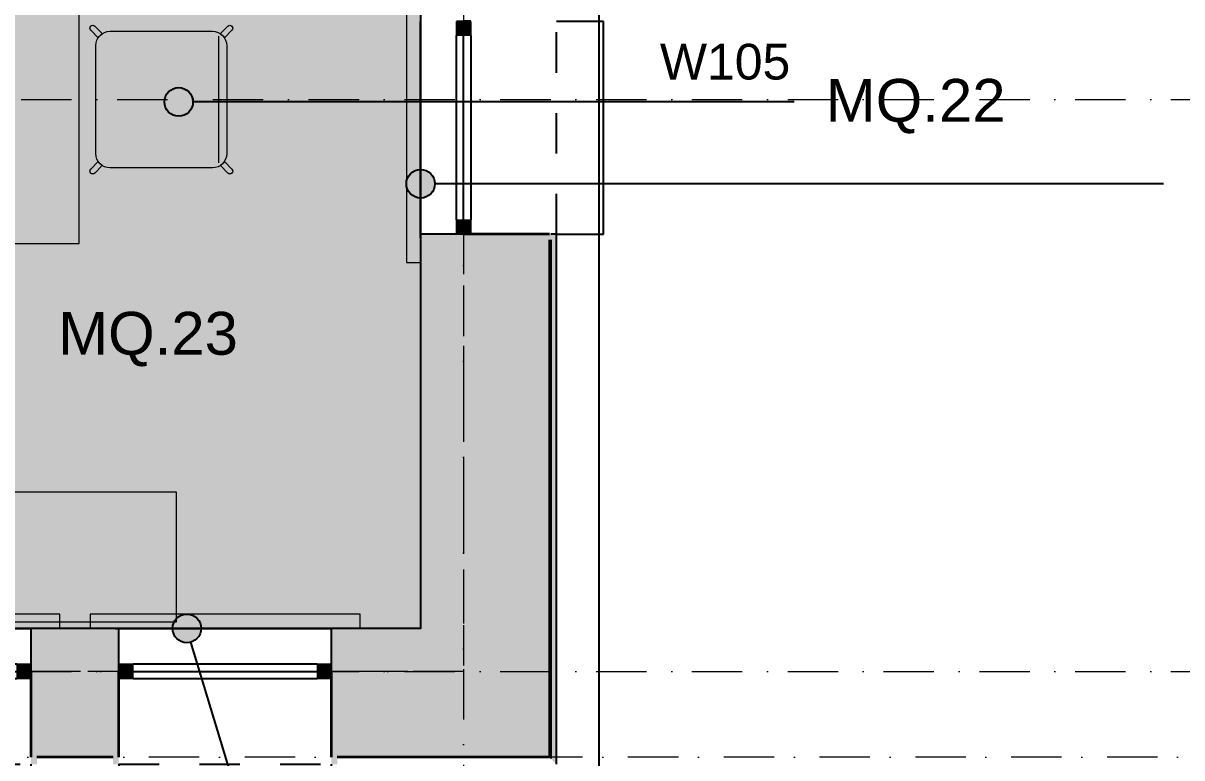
# Model space of a CAD drawing. Header units: millimetres. Extents: x -14278 to 97203, y -22378 to 34603.
# Drawn here: x 26509 to 30563, y -302 to 2267 of the extents above; entities that cross this region are included whole.
import ezdxf
from ezdxf.enums import TextEntityAlignment as Align

# ---------------------------------------------------------------- set-up
doc = ezdxf.new("R2010")
doc.units = ezdxf.units.MM
doc.header["$MEASUREMENT"] = 0
for name, pattern in [('Dashed', [282.222223, 141.111112, -141.111112]), ('Dot & Dashed', [335.138881, 176.388884, -88.194442, 0, -70.555556]), ('Hidden Line', [195.611112, 141.111112, -54.5]), ('Wipeout_Contour', [1000, 0, -1000])]:
    doc.linetypes.add(name, pattern=pattern)
for name, color, linetype in [('A-Zz_20_10_90-T_TextFFEInternal', 7, 'Continuous'), ('A-Zz_20_10_90-T_TextWindow', 7, 'Continuous'), ('NewA-Ee_25_10-M_WallsExternal', 7, 'Continuous'), ('NewA-Ee_30_40-M_Floors', 7, 'Continuous'), ('NewA-Ee_30_60-M_Pavements', 7, 'Continuous'), ('NewA-Ee_40_20-M_GeneralFFAndEInternalFixed', 7, 'Continuous'), ('NewA-Ee_40_20-M_GeneralFFAndEInternalMovable', 7, 'Continuous'), ('NewA-SL-M_SpacesExternal', 7, 'Continuous'), ('NewA-SL-M_SpacesInternal', 7, 'Continuous'), ('NewA-Ss_30_25-M_CeilingAndSoffitSystems', 7, 'Continuous'), ('NewA-Zz_20_10_90-T_TextFFEInternal', 7, 'Continuous'), ('NewA-Zz_35_40_80-M_GridStructural', 7, 'Continuous'), ('NewA-Zz_50_10_70-P_BoundarySiteRed', 7, 'Continuous'), ('NewA-Zz_50_90_00-M_GrossInternal', 7, 'Continuous')]:
    doc.layers.add(name, color=color, linetype=linetype)
doc.styles.add('GENERATED_STYLE_1', font='')
doc.styles.get('GENERATED_STYLE_1').set_extended_font_data('Arial')

# ---------------------------------------------------------------- blocks, each defined once
blk = doc.blocks.new('Beam_1_1', base_point=(28050, 0))
at = {"layer": 'NewA-Ee_25_10-M_WallsExternal', "color": 6, "linetype": 'Hidden Line', "lineweight": 13}
for p, q in [((28050, 6225.1), (28050, 0)), ((28050, 0), (8350, 0))]:
    blk.add_line(p, q, dxfattribs=at)
at = {"layer": 'NewA-Ee_25_10-M_WallsExternal', "color": 251, "linetype": 'Dot & Dashed', "lineweight": 13}
blk.add_line((28050, 0), (8350, 0), dxfattribs=at)
blk = doc.blocks.new('RECREATION_DINING ROOM_118_18_1', base_point=(18506.4, 5622.1))
at = {"layer": 'NewA-SL-M_SpacesInternal', "color": 253, "linetype": 'Continuous', "lineweight": 13}
for p, q in [((27899.7, 150.3), (27899.7, 6550.3)), ((16200, 150.3), (27899.7, 150.3))]:
    blk.add_line(p, q, dxfattribs=at)
at = {"layer": 'NewA-SL-M_SpacesInternal', "color": 5, "lineweight": 70, "style": 'GENERATED_STYLE_1'}
for tag, height, p in [('ROOM_NAME', 200, (18317.3, 5349.3)), ('ROOM_NUMBER', 150, (18317.3, 5046.4)), ('adj_text', 150, (18317.3, 4810.7))]:
    blk.add_attdef(tag, text='', height=height, dxfattribs=at).set_placement(p, align=Align.TOP_CENTER)
blk = doc.blocks.new('BUILDING SITE_Site_28_1', base_point=(-3334.4, -767))
at = {"layer": 'NewA-SL-M_SpacesExternal', "color": 253, "linetype": 'Continuous', "lineweight": 13}
blk.add_line((28524.7, 6075.3), (28524.7, -6942.3), dxfattribs=at)
at = {"layer": 'NewA-SL-M_SpacesExternal', "color": 5, "lineweight": 70, "style": 'GENERATED_STYLE_1'}
for tag, height, p in [('ROOM_NAME', 200, (-3334.4, -459.1)), ('ROOM_NUMBER', 150, (-3334.4, -762)), ('adj_text', 150, (-3334.4, -997.7))]:
    blk.add_attdef(tag, text='', height=height, dxfattribs=at).set_placement(p, align=Align.TOP_CENTER)
blk = doc.blocks.new('Mesh_1_1', base_point=(14339.9, 34603))
at = {"layer": 'NewA-Ee_30_60-M_Pavements', "color": 254, "linetype": 'Continuous', "lineweight": 13, "flags": 128}
blk.add_lwpolyline([(14339.9, 34603, -0.414214), (42830.6, 6112.3, -0.414214), (14339.9, -22378.4, -0.414214), (-14150.7, 6112.3, -0.414214)], format="xyb", close=True, dxfattribs=at)
blk.add_lwpolyline([(-474.7, 15724.7), (35324.7, 15724.7), (35324.7, 6075.3), (28524.7, 6075.3), (28524.7, -474.7), (7900.2, -474.7), (7900.2, 2666.8), (6124.7, 2666.8), (6124.7, 1525.3), (1425.3, 1525.3), (1425.3, 6075.3), (-474.7, 6075.3)], close=True, dxfattribs=at)
blk = doc.blocks.new('Slab_4_1', base_point=(11328, 15324.9))
at = {"layer": 'NewA-Ee_30_40-M_Floors', "linetype": 'Continuous', "lineweight": 13}
blk.add_hatch(color=254, dxfattribs=at).paths.add_polyline_path([(11328, 15324.9), (11328, 15099.7), (150.3, 15099.7), (150.3, 9350.5), (-124.9, 9350.5), (-124.9, 8300.5), (150.3, 8300.5), (150.3, 6700.3), (2050.3, 6700.3), (2050.3, 2150.3), (5499.7, 2150.3), (5499.7, 3091.8), (6214.3, 3091.8), (6214.3, 2766.8), (7714.3, 2766.8), (7714.3, 3091.8), (8455.6, 3091.8), (8500.3, 150.3), (16363.1, 150.3), (16363.1, -124.9), (17413.1, -124.9), (17413.1, 150.3), (27899.7, 150.3), (27899.7, 6700.3), (34699.7, 6700.3), (34699.7, 15099.7), (34639.4, 15099.7), (34639.4, 15324.9), (32809.4, 15324.9), (32809.4, 15099.7), (13158, 15099.7), (13158, 15324.9)])
at = {"layer": 'NewA-Ee_30_40-M_Floors', "color": 6, "linetype": 'Continuous', "lineweight": 13, "flags": 128}
blk.add_lwpolyline([(13158, 15099.7), (32809.4, 15099.7), (32809.4, 15324.9), (34639.4, 15324.9), (34639.4, 15099.7), (34699.7, 15099.7), (34699.7, 6700.3), (27899.7, 6700.3), (27899.7, 150.3), (17413.1, 150.3)], dxfattribs=at)
blk = doc.blocks.new('Slab_6_1', base_point=(17273.6, 6550.3))
at = {"layer": 'NewA-Ss_30_25-M_CeilingAndSoffitSystems', "linetype": 'Continuous', "lineweight": 0}
blk.add_hatch(color=255, dxfattribs=at).paths.add_polyline_path([(17273.6, 6550.3), (15249.9, 6550.3), (15249.9, 150.3), (27899.7, 150.3), (27899.7, 6550), (25956, 6550), (25956, 6144.1), (17273.6, 6144.1)])
at = {"layer": 'NewA-Ss_30_25-M_CeilingAndSoffitSystems', "color": 6, "linetype": 'Continuous', "lineweight": 13, "flags": 128}
blk.add_lwpolyline([(17273.6, 6550.3), (17273.6, 6144.1), (25956, 6144.1), (25956, 6550), (27899.7, 6550), (27899.7, 150.3), (15249.9, 150.3), (15249.9, 6550.3)], close=True, dxfattribs=at)
blk = doc.blocks.new('Window 19')
at = {"layer": 'NewA-Ee_25_10-M_WallsExternal', "linetype": 'Continuous', "lineweight": 13}
for points in [[(-372, 0), (-372, -50), (-322, -50), (-322, 0)], [(372, -50), (372, 0), (322, 0), (322, -50)]]:
    blk.add_hatch(color=104, dxfattribs=at).paths.add_polyline_path(points)
at = {"layer": 'NewA-Ee_25_10-M_WallsExternal', "linetype": 'Continuous'}
for p, q in [((-372, 125.2), (372, 125.2)), ((-372, -25.1), (-372, 0)), ((-322, 0), (322, 0)), ((372, -25.1), (372, 0)), ((-322, -25), (322, -25)), ((322, -50), (-322, -50)), ((-372, -350), (-372, -515)), ((372, -515), (372, -350)), ((-372, -515), (372, -515))]:
    blk.add_line(p, q, dxfattribs=at)
at = {"layer": 'NewA-Ee_25_10-M_WallsExternal', "color": 24, "linetype": 'Continuous', "lineweight": 13}
for p, q in [((-372, 0), (-322, 0)), ((-322, 0), (-322, -50)), ((322, -50), (322, 0)), ((322, 0), (372, 0)), ((-322, -50), (-372, -50)), ((372, -50), (322, -50))]:
    blk.add_line(p, q, dxfattribs=at)
at = {"layer": 'NewA-Ee_25_10-M_WallsExternal', "color": 92, "linetype": 'Continuous', "lineweight": 35}
for p, q in [((-372, -50), (-372, -25.1)), ((372, -50), (372, -25.1))]:
    blk.add_line(p, q, dxfattribs=at)
at = {"layer": 'NewA-Ee_25_10-M_WallsExternal', "linetype": 'Dashed'}
blk.add_line((-372, -350), (372, -350), dxfattribs=at)
blk = doc.blocks.new('Wall_6_1', base_point=(28050, 6550))
at = {"layer": 'NewA-Ee_25_10-M_WallsExternal', "linetype": 'Continuous', "lineweight": 13}
for points in [[(27899.7, 1516.8), (28024.9, 1516.8), (28024.9, 1529.8), (27899.7, 1529.8)], [(27899.7, 1516.8), (27899.7, 150.3), (27916.1, 133.9), (27916.1, 1516.8)], [(27916.1, 1516.8), (27916.1, 133.9), (27979.6, 70.4), (27979.6, 1516.8)], [(27979.6, 70.4), (28050, 0), (28050, 1529.8), (28024.9, 1529.8), (28024.9, 1516.8), (27979.6, 1516.8)], [(28050, 1529.8), (28050, 0), (28350, -300), (28350, 1509.7), (28074.9, 1509.7), (28074.9, 1529.8)]]:
    blk.add_hatch(color=6, dxfattribs=at).paths.add_polyline_path(points)
at = {"layer": 'NewA-Ee_25_10-M_WallsExternal', "linetype": 'Continuous'}
for p, q in [((27899.7, 1516.8), (27899.7, 1529.8)), ((27916.1, 1529.8), (27899.7, 1529.8)), ((27979.6, 1529.8), (27916.1, 1529.8)), ((28024.9, 1529.8), (27979.6, 1529.8)), ((28050, 1529.8), (28024.9, 1529.8))]:
    blk.add_line(p, q, dxfattribs=at)
at = {"layer": 'NewA-Ee_25_10-M_WallsExternal', "color": 92, "linetype": 'Continuous', "lineweight": 35}
for p, q in [((28074.9, 1529.8), (28050, 1529.8)), ((28350, 1529.8), (28074.9, 1529.8)), ((28350, 1509.7), (28350, -300))]:
    blk.add_line(p, q, dxfattribs=at)
at = {"layer": 'NewA-Ee_25_10-M_WallsExternal', "linetype": 'Continuous', "flags": 128}
blk.add_lwpolyline([(27899.7, 1516.8), (27899.7, 150.3)], dxfattribs=at)
at = {"color": 254, "linetype": 'Wipeout_Contour', "lineweight": 0, "ltscale": 115119.580203}
blk.add_wipeout([(28524.7, -474.7), (28524.7, 6075.3), (28374.9, 6225.1), (28374.9, -324.9)], dxfattribs=at).dxf.layer = 'NewA-Ee_25_10-M_WallsExternal'
at = {"layer": 'NewA-Ee_25_10-M_WallsExternal', "linetype": 'Continuous', "lineweight": 13}
for points in [[(28374.9, 1509.7), (28374.9, 1529.8), (28074.9, 1529.8), (28074.9, 1509.7)], [(28354.8, 1509.7), (28354.8, -304.8), (28374.9, -324.9), (28374.9, 1509.7)]]:
    blk.add_hatch(color=6, dxfattribs=at).paths.add_polyline_path(points)
at = {"layer": 'NewA-Ee_25_10-M_WallsExternal', "linetype": 'Continuous'}
for p, q in [((28374.9, 1529.8), (28354.8, 1529.8)), ((28354.8, 1509.7), (28354.8, -304.8)), ((28374.9, 1509.7), (28374.9, 1529.8)), ((28374.9, -324.9), (28374.9, 1509.7))]:
    blk.add_line(p, q, dxfattribs=at)
at = {"layer": 'NewA-Ee_25_10-M_WallsExternal', "linetype": 'Continuous', "flags": 128}
blk.add_lwpolyline([(28524.7, -474.7), (28524.7, 6075.3)], dxfattribs=at)
at = {"layer": 'NewA-Ee_25_10-M_WallsExternal', "linetype": 'Continuous', "zscale": 1000, "rotation": 90}
blk.add_blockref('Window 19', (28024.9, 1901.8), dxfattribs=at)
blk = doc.blocks.new('Window 19_2')
at = {"layer": 'NewA-Ee_25_10-M_WallsExternal', "linetype": 'Continuous', "lineweight": 13}
for points in [[(-372, 0), (-372, -50), (-322, -50), (-322, 0)], [(372, -50), (372, 0), (322, 0), (322, -50)]]:
    blk.add_hatch(color=104, dxfattribs=at).paths.add_polyline_path(points)
at = {"layer": 'NewA-Ee_25_10-M_WallsExternal', "linetype": 'Continuous'}
for p, q in [((-372, 300), (-372, 465)), ((-372, 465), (372, 465)), ((372, 465), (372, 300)), ((-322, 0), (322, 0)), ((-372, -24.9), (-372, -50)), ((-322, -25), (322, -25)), ((372, -24.9), (372, -50)), ((322, -50), (-322, -50)), ((-372, -175.2), (372, -175.2))]:
    blk.add_line(p, q, dxfattribs=at)
at = {"layer": 'NewA-Ee_25_10-M_WallsExternal', "linetype": 'Dashed'}
blk.add_line((-372, 300), (372, 300), dxfattribs=at)
at = {"layer": 'NewA-Ee_25_10-M_WallsExternal', "color": 24, "linetype": 'Continuous', "lineweight": 13}
for p, q in [((-372, 0), (-322, 0)), ((-322, 0), (-322, -50)), ((322, -50), (322, 0)), ((322, 0), (372, 0)), ((-322, -50), (-372, -50)), ((372, -50), (322, -50))]:
    blk.add_line(p, q, dxfattribs=at)
at = {"layer": 'NewA-Ee_25_10-M_WallsExternal', "color": 92, "linetype": 'Continuous', "lineweight": 35}
for p, q in [((-372, 0), (-372, -24.9)), ((372, 0), (372, -24.9))]:
    blk.add_line(p, q, dxfattribs=at)
blk = doc.blocks.new('Wall_9_1', base_point=(28050, 0))
at = {"layer": 'NewA-Ee_25_10-M_WallsExternal', "linetype": 'Continuous', "lineweight": 13}
for points in [[(26549.9, 150.3), (26536.9, 150.3), (26536.9, 25.1), (26549.9, 25.1)], [(26549.9, 133.9), (26830.5, 133.9), (26830.5, 150.3), (26549.9, 150.3)], [(26549.9, 70.4), (26830.5, 70.4), (26830.5, 133.9), (26549.9, 133.9)], [(26830.5, 150.3), (26830.5, 25.1), (26843.5, 25.1), (26843.5, 150.3)], [(27600.5, 150.3), (27587.5, 150.3), (27587.5, 25.1), (27600.5, 25.1)], [(27600.5, 133.9), (27916.1, 133.9), (27899.7, 150.3), (27600.5, 150.3)], [(27600.5, 70.4), (27979.6, 70.4), (27916.1, 133.9), (27600.5, 133.9)], [(26549.9, 25.1), (26536.9, 25.1), (26536.9, 0), (26843.5, 0), (26843.5, 25.1), (26830.5, 25.1), (26830.5, 70.4), (26549.9, 70.4)], [(27587.5, 25.1), (27587.5, 0), (28050, 0), (27979.6, 70.4), (27600.5, 70.4), (27600.5, 25.1)], [(26536.9, 0), (26536.9, -24.9), (26557, -24.9), (26557, -300), (26823.4, -300), (26823.4, -24.9), (26843.5, -24.9), (26843.5, 0)], [(26557, -324.9), (26557, -24.9), (26536.9, -24.9), (26536.9, -324.9)], [(26823.4, -324.9), (26843.5, -324.9), (26843.5, -24.9), (26823.4, -24.9)], [(27587.5, 0), (27587.5, -24.9), (27607.6, -24.9), (27607.6, -300), (28350, -300), (28050, 0)], [(27607.6, -324.9), (27607.6, -24.9), (27587.5, -24.9), (27587.5, -324.9)]]:
    blk.add_hatch(color=6, dxfattribs=at).paths.add_polyline_path(points)
at = {"layer": 'NewA-Ee_25_10-M_WallsExternal', "linetype": 'Continuous'}
for p, q in [((26549.9, 150.3), (26536.9, 150.3)), ((26536.9, 133.9), (26536.9, 150.3)), ((26536.9, 70.4), (26536.9, 133.9)), ((26830.5, 150.3), (26843.5, 150.3)), ((26843.5, 133.9), (26843.5, 150.3)), ((26843.5, 70.4), (26843.5, 133.9)), ((27600.5, 150.3), (27587.5, 150.3)), ((27587.5, 133.9), (27587.5, 150.3)), ((27587.5, 70.4), (27587.5, 133.9)), ((26536.9, 25.1), (26536.9, 70.4)), ((26843.5, 25.1), (26843.5, 70.4)), ((27587.5, 25.1), (27587.5, 70.4)), ((26536.9, 0), (26536.9, 25.1)), ((26843.5, 0), (26843.5, 25.1)), ((27587.5, 0), (27587.5, 25.1))]:
    blk.add_line(p, q, dxfattribs=at)
at = {"layer": 'NewA-Ee_25_10-M_WallsExternal', "color": 92, "linetype": 'Continuous', "lineweight": 35}
for p, q in [((26536.9, -24.9), (26536.9, 0)), ((26843.5, -24.9), (26843.5, 0)), ((27587.5, -24.9), (27587.5, 0)), ((26536.9, -300), (26536.9, -24.9)), ((26843.5, -300), (26843.5, -24.9)), ((27587.5, -300), (27587.5, -24.9)), ((26823.4, -300), (26557, -300)), ((28350, -300), (27607.6, -300))]:
    blk.add_line(p, q, dxfattribs=at)
at = {"layer": 'NewA-Ee_25_10-M_WallsExternal', "linetype": 'Continuous', "flags": 128}
for points in [[(26830.5, 150.3), (26549.9, 150.3)], [(27899.7, 150.3), (27600.5, 150.3)]]:
    blk.add_lwpolyline(points, dxfattribs=at)
at = {"layer": 'NewA-Ee_25_10-M_WallsExternal', "linetype": 'Continuous', "xscale": -1, "zscale": 1000, "rotation": 180}
for p in [(26164.9, -24.9), (27215.5, -24.9)]:
    blk.add_blockref('Window 19_2', p, dxfattribs=at)
blk = doc.blocks.new('Morph_5_1')
at = {"layer": 'NewA-Ee_40_20-M_GeneralFFAndEInternalMovable', "linetype": 'Continuous', "lineweight": 0}
blk.add_hatch(color=255, dxfattribs=at).paths.add_polyline_path([(25305.1, 626.9), (25305.1, 172.8), (27045, 172.8), (27045, 626.9)])
at = {"layer": 'NewA-Ee_40_20-M_GeneralFFAndEInternalMovable', "color": 1, "linetype": 'Continuous', "lineweight": 18, "flags": 128}
for points in [[(25305.1, 626.9), (25305.1, 172.8)], [(27045, 626.9), (25305.1, 626.9)], [(27045, 172.8), (27045, 626.9)], [(25305.1, 172.8), (27045, 172.8)]]:
    blk.add_lwpolyline(points, dxfattribs=at)
blk = doc.blocks.new('Standard grid marker')
at = {"layer": 'NewA-Zz_35_40_80-M_GridStructural', "color": 6, "linetype": 'Dot & Dashed', "lineweight": 13}
blk.add_line((1000, 0), (18130.8, 0), dxfattribs=at)
at = {"layer": 'NewA-Zz_35_40_80-M_GridStructural', "style": 'GENERATED_STYLE_1'}
blk.add_attdef('AC_MarkerText_1', text='', height=250, rotation=90, dxfattribs=at).set_placement((-250, 14.3), align=Align.MIDDLE_CENTER)
blk = doc.blocks.new('Standard grid marker_2')
at = {"layer": 'NewA-Zz_35_40_80-M_GridStructural', "color": 6, "linetype": 'Dot & Dashed', "lineweight": 13}
blk.add_line((1000, 0), (40175.6, 0), dxfattribs=at)
at = {"layer": 'NewA-Zz_35_40_80-M_GridStructural', "style": 'GENERATED_STYLE_1'}
blk.add_attdef('AC_MarkerText_1', text='', height=250, dxfattribs=at).set_placement((41425.6, 14.3), align=Align.MIDDLE_CENTER)
blk = doc.blocks.new('Standard grid marker_4')
at = {"layer": 'NewA-Zz_35_40_80-M_GridStructural', "color": 6, "linetype": 'Dot & Dashed', "lineweight": 13}
blk.add_line((1000, 0), (40175.6, 0), dxfattribs=at)
blk = doc.blocks.new('Dining Table 04 19')
at = {"layer": 'NewA-Ee_40_20-M_GeneralFFAndEInternalMovable', "color": 255, "linetype": 'Continuous', "lineweight": 13}
for p, q in [((2622, 1058.8625), (-680, 1058.8625)), ((-680, 1058.8625), (-680, 0)), ((2622, 0), (2622, 1058.8625)), ((-680, 0), (2622, 0))]:
    blk.add_line(p, q, dxfattribs=at)
at = {"layer": 'NewA-Ee_40_20-M_GeneralFFAndEInternalMovable', "color": 1, "linetype": 'Continuous', "lineweight": 18}
for p, q in [((2622, 1058.8625), (-680, 1058.8625)), ((-680, 1058.8625), (-680, 0)), ((2622, 0), (2622, 1058.8625)), ((-680, 0), (2622, 0))]:
    blk.add_line(p, q, dxfattribs=at)
blk = doc.blocks.new('Chair 05 19')
at = {"layer": 'NewA-Ee_40_20-M_GeneralFFAndEInternalMovable', "color": 1, "linetype": 'Continuous', "lineweight": 18}
for p, q in [((17.1, 497.1), (43.4, 470.7)), ((476.6, 470.7), (502.9, 497.1)), ((29.3, 456.6), (2.9, 482.9)), ((38.5, 451.5), (481.5, 451.5)), ((449, 479), (71, 479)), ((517.1, 482.9), (490.7, 456.6)), ((21, 429), (21, 71)), ((499, 71), (499, 429)), ((29.3, 43.4), (2.9, 17.1)), ((517.1, 17.1), (490.7, 43.4)), ((17.1, 2.9), (43.4, 29.3)), ((71, 21), (449, 21)), ((476.6, 29.3), (502.9, 2.9))]:
    blk.add_line(p, q, dxfattribs=at)
for centre, radius, start, end in [((10, 490), 10, 45, 225), ((510, 490), 10, 315, 135), ((71, 429), 50, 90, 180), ((71, 429), 50, 123.463, 146.537), ((449, 429), 50, 0, 90), ((449, 429), 50, 33.463, 56.537), ((71, 71), 50, 180, 270), ((71, 71), 50, 213.463, 236.537), ((449, 71), 50, 270, 0), ((449, 71), 50, 303.463, 326.537), ((10, 10), 10, 135, 315), ((510, 10), 10, 225, 45)]:
    blk.add_arc(centre, radius, start, end, dxfattribs=at)
blk = doc.blocks.new('Venetian Blind 19_2')
at = {"layer": 'NewA-Ee_40_20-M_GeneralFFAndEInternalFixed', "color": 1, "linetype": 'Continuous', "lineweight": 18}
for p, q in [((944, 50), (0, 50)), ((0, 50), (0, 0)), ((944, 0), (944, 50)), ((0, 0), (944, 0))]:
    blk.add_line(p, q, dxfattribs=at)
blk = doc.blocks.new('Line_47_1', base_point=(29206.8, 1992))
at = {"layer": 'NewA-Zz_20_10_90-T_TextFFEInternal', "linetype": 'Continuous'}
blk.add_hatch(color=256, dxfattribs=at).paths.add_polyline_path([(27103.1, 1992), (27099.3, 2011.1), (27088.4, 2027.3), (27072.2, 2038.2), (27053.1, 2042), (27033.9, 2038.2), (27017.7, 2027.3), (27006.9, 2011.1), (27003.1, 1992), (27006.9, 1972.8), (27017.7, 1956.6), (27033.9, 1945.8), (27053.1, 1942), (27072.2, 1945.8), (27088.4, 1956.6), (27099.3, 1972.8)])
blk.add_line((29206.8, 1992), (27103.1, 1992), dxfattribs=at)
blk.add_circle((27053.1, 1992), 50, dxfattribs=at)
blk = doc.blocks.new('Line_59_1', base_point=(27311.9, -613.6))
at = {"layer": 'NewA-Zz_20_10_90-T_TextFFEInternal', "linetype": 'Continuous'}
blk.add_hatch(color=256, dxfattribs=at).paths.add_polyline_path([(27131.6, 150.3), (27127.8, 169.4), (27117, 185.6), (27100.8, 196.5), (27081.6, 200.3), (27062.5, 196.5), (27046.3, 185.6), (27035.4, 169.4), (27031.6, 150.3), (27035.4, 131.2), (27046.3, 114.9), (27062.5, 104.1), (27081.6, 100.3), (27100.8, 104.1), (27117, 114.9), (27127.8, 131.2)])
blk.add_line((27311.9, -613.6), (27096.1, 102.4), dxfattribs=at)
blk.add_circle((27081.6, 150.3), 50, dxfattribs=at)
blk = doc.blocks.new('Line_60_1', base_point=(30499, 1705.6))
at = {"layer": 'NewA-Zz_20_10_90-T_TextFFEInternal', "linetype": 'Continuous'}
blk.add_hatch(color=256, dxfattribs=at).paths.add_polyline_path([(27949.7, 1705.6), (27945.9, 1724.7), (27935.1, 1740.9), (27918.8, 1751.8), (27899.7, 1755.6), (27880.6, 1751.8), (27864.4, 1740.9), (27853.5, 1724.7), (27849.7, 1705.6), (27853.5, 1686.4), (27864.4, 1670.2), (27880.6, 1659.4), (27899.7, 1655.6), (27918.8, 1659.4), (27935.1, 1670.2), (27945.9, 1686.4)])
blk.add_line((30499, 1705.6), (27949.7, 1705.6), dxfattribs=at)
blk.add_circle((27899.7, 1705.6), 50, dxfattribs=at)
blk = doc.blocks.new('Label_5_1', base_point=(28539.9, 2273.8))
at = {"layer": 'A-Zz_20_10_90-T_TextWindow', "insert": (28964.9, 2195.2), "char_height": 125, "attachment_point": 2, "style": 'GENERATED_STYLE_1'}
blk.add_mtext('\\fArial|b0|i0|c0|p34;W105\\fArial|b0|i0|c0|p34;\\fArial|b0|i0|c0|p34;\\fArial|b0|i0|c0|p34;\\fArial|b0|i0|c0|p34;\\fArial|b0|i0|c0|p34;\\fArial|b0|i0|c0|p34;\\fArial|b0|i0|c0|p34;\\fArial|b0|i0|c0|p34;\\fArial|b0|i0|c0|p34;\\fArial|b0|i0|c0|p34;\\fArial|b0|i0|c0|p34;\\fArial|b0|i0|c0|p34;\\fArial|b0|i0|c0|p34;\\fArial|b0|i0|c0|p34;\\fArial|b0|i0|c0|p34;\\fArial|b0|i0|c0|p34;\\fArial|b0|i0|c0|p34;\\fArial|b0|i0|c0|p34;\\fArial|b0|i0|c0|p34;\\fArial|b0|i0|c0|p34;\\fArial|b0|i0|c0|p34;\\fArial|b0|i0|c0|p34;\\fArial|b0|i0|c0|p34;\\fArial|b0|i0|c0|p34;\\fArial|b0|i0|c0|p34;\\fArial|b0|i0|c0|p34;\\fArial|b0|i0|c0|p34;\\fArial|b0|i0|c0|p34;\\fArial|b0|i0|c0|p34;}', dxfattribs=at)
blk = doc.blocks.new('Label_65_1', base_point=(26520.9, 1341.8))
at = {"layer": 'A-Zz_20_10_90-T_TextFFEInternal', "insert": (26945.9, 1257.5), "char_height": 150, "attachment_point": 2, "style": 'GENERATED_STYLE_1'}
blk.add_mtext('\\fArial|b0|i0|c0|p34;MQ.23\\fArial|b0|i0|c0|p34;\\fArial|b0|i0|c0|p34;\\fArial|b0|i0|c0|p34;\\fArial|b0|i0|c0|p34;\\fArial|b0|i0|c0|p34;\\fArial|b0|i0|c0|p34;\\fArial|b0|i0|c0|p34;\\fArial|b0|i0|c0|p34;\\fArial|b0|i0|c0|p34;\\fArial|b0|i0|c0|p34;\\fArial|b0|i0|c0|p34;\\fArial|b0|i0|c0|p34;\\fArial|b0|i0|c0|p34;\\fArial|b0|i0|c0|p34;\\fArial|b0|i0|c0|p34;\\fArial|b0|i0|c0|p34;\\fArial|b0|i0|c0|p34;\\fArial|b0|i0|c0|p34;\\fArial|b0|i0|c0|p34;\\fArial|b0|i0|c0|p34;\\fArial|b0|i0|c0|p34;\\fArial|b0|i0|c0|p34;\\fArial|b0|i0|c0|p34;\\fArial|b0|i0|c0|p34;\\fArial|b0|i0|c0|p34;\\fArial|b0|i0|c0|p34;\\fArial|b0|i0|c0|p34;\\fArial|b0|i0|c0|p34;\\fArial|b0|i0|c0|p34;}', dxfattribs=at)
blk = doc.blocks.new('Label_66_1', base_point=(29206.8, 2156.6))
at = {"layer": 'A-Zz_20_10_90-T_TextFFEInternal', "insert": (29631.8, 2072.3), "char_height": 150, "attachment_point": 2, "style": 'GENERATED_STYLE_1'}
blk.add_mtext('\\fArial|b0|i0|c0|p34;MQ.22\\fArial|b0|i0|c0|p34;\\fArial|b0|i0|c0|p34;\\fArial|b0|i0|c0|p34;\\fArial|b0|i0|c0|p34;\\fArial|b0|i0|c0|p34;\\fArial|b0|i0|c0|p34;\\fArial|b0|i0|c0|p34;\\fArial|b0|i0|c0|p34;\\fArial|b0|i0|c0|p34;\\fArial|b0|i0|c0|p34;\\fArial|b0|i0|c0|p34;\\fArial|b0|i0|c0|p34;\\fArial|b0|i0|c0|p34;\\fArial|b0|i0|c0|p34;\\fArial|b0|i0|c0|p34;\\fArial|b0|i0|c0|p34;\\fArial|b0|i0|c0|p34;\\fArial|b0|i0|c0|p34;\\fArial|b0|i0|c0|p34;\\fArial|b0|i0|c0|p34;\\fArial|b0|i0|c0|p34;\\fArial|b0|i0|c0|p34;\\fArial|b0|i0|c0|p34;\\fArial|b0|i0|c0|p34;\\fArial|b0|i0|c0|p34;\\fArial|b0|i0|c0|p34;\\fArial|b0|i0|c0|p34;\\fArial|b0|i0|c0|p34;\\fArial|b0|i0|c0|p34;}', dxfattribs=at)

msp = doc.modelspace()

# ---------------------------------------------------------------- hatches: boundary and pattern name
at = {"layer": 'NewA-Zz_50_90_00-M_GrossInternal', "linetype": 'Continuous', "lineweight": 140}
msp.add_hatch(color=1, dxfattribs=at).paths.add_polyline_path([(150.3, 15099.7), (34699.7, 15099.7), (34699.7, 6700.3), (27899.7, 6700.3), (27899.7, 150.3), (8500.3, 150.3), (8500.3, 3091.8), (5499.7, 3091.8), (5499.7, 2150.3), (2050.3, 2150.3), (2050.3, 6700.3), (150.3, 6700.3)])

# ---------------------------------------------------------------- linework, layer by layer
at = {"layer": 'NewA-Zz_50_90_00-M_GrossInternal', "linetype": 'Continuous', "flags": 128}
msp.add_lwpolyline([(150.3, 15099.7), (34699.7, 15099.7), (34699.7, 6700.3), (27899.7, 6700.3), (27899.7, 150.3), (8500.3, 150.3), (8500.3, 3091.8), (5499.7, 3091.8), (5499.7, 2150.3), (2050.3, 2150.3), (2050.3, 6700.3), (150.3, 6700.3)], close=True, dxfattribs=at)

# ---------------------------------------------------------------- block references
at = {"layer": 'A-Zz_20_10_90-T_TextFFEInternal', "color": 6, "linetype": 'Continuous', "lineweight": 13}
for name, p in [('Label_66_1', (29206.8, 2156.6)), ('Label_65_1', (26520.9, 1341.8))]:
    msp.add_blockref(name, p, dxfattribs=at)
at = {"layer": 'A-Zz_20_10_90-T_TextWindow', "color": 6, "linetype": 'Continuous', "lineweight": 13}
msp.add_blockref('Label_5_1', (28539.9, 2273.8), dxfattribs=at)
at = {"layer": 'NewA-Ee_25_10-M_WallsExternal', "color": 6, "lineweight": 13}
msp.add_blockref('Beam_1_1', (28050, 0), dxfattribs=at)
at = {"layer": 'NewA-Ee_30_40-M_Floors', "color": 6, "linetype": 'Continuous', "lineweight": 13}
msp.add_blockref('Slab_4_1', (11328, 15324.9), dxfattribs=at)
at = {"layer": 'NewA-Ee_30_60-M_Pavements', "color": 254, "lineweight": 13}
msp.add_blockref('Mesh_1_1', (14339.9, 34603), dxfattribs=at)
at = {"layer": 'NewA-Ee_40_20-M_GeneralFFAndEInternalMovable', "color": 6, "linetype": 'Continuous', "lineweight": 13, "zscale": 1000, "rotation": 270}
msp.add_blockref('Dining Table 04 19', (25646.4, 4118.8), dxfattribs=at)
at = {"layer": 'NewA-Ee_40_20-M_GeneralFFAndEInternalMovable', "color": 6, "linetype": 'Continuous', "lineweight": 13, "xscale": -1, "zscale": 1000, "rotation": 270}
msp.add_blockref('Chair 05 19', (26742.2, 1740), dxfattribs=at)
at = {"layer": 'NewA-Ee_40_20-M_GeneralFFAndEInternalMovable', "linetype": 'Continuous', "lineweight": 0}
msp.add_blockref('Morph_5_1', (0, 0), dxfattribs=at)
at = {"layer": 'NewA-SL-M_SpacesExternal', "linetype": 'Continuous'}
msp.add_blockref('BUILDING SITE_Site_28_1', (-3334.4, -767), dxfattribs=at)
at = {"layer": 'NewA-SL-M_SpacesInternal', "linetype": 'Continuous'}
msp.add_blockref('RECREATION_DINING ROOM_118_18_1', (18506.4, 5622.1), dxfattribs=at)
at = {"layer": 'NewA-Ss_30_25-M_CeilingAndSoffitSystems', "color": 6, "linetype": 'Continuous', "lineweight": 13}
msp.add_blockref('Slab_6_1', (17273.6, 6550.3), dxfattribs=at)

# ---------------------------------------------------------------- next in the draw order: block references
at = {"layer": 'NewA-Ee_25_10-M_WallsExternal', "color": 92, "lineweight": 35}
msp.add_blockref('Wall_6_1', (28050, 6550), dxfattribs=at)

# ---------------------------------------------------------------- next in the draw order: block references
msp.add_blockref('Wall_9_1', (28050, 0), dxfattribs=at)
at = {"layer": 'NewA-Ee_40_20-M_GeneralFFAndEInternalFixed', "color": 6, "linetype": 'Continuous', "lineweight": 13, "zscale": 1000, "rotation": 90}
msp.add_blockref('Venetian Blind 19_2', (27899.7, 1429.8), dxfattribs=at)
at = {"layer": 'NewA-Zz_20_10_90-T_TextFFEInternal', "linetype": 'Continuous'}
for name, p in [('Line_47_1', (29206.8, 1992)), ('Line_60_1', (30499, 1705.6))]:
    msp.add_blockref(name, p, dxfattribs=at)
at = {"layer": 'NewA-Zz_35_40_80-M_GridStructural', "color": 1, "linetype": 'Continuous', "lineweight": 18, "zscale": 1000}
msp.add_blockref('Standard grid marker_2', (-1652.3, 2000), dxfattribs=at)

# ---------------------------------------------------------------- next in the draw order: linework, layer by layer
at = {"layer": 'NewA-Zz_50_10_70-P_BoundarySiteRed', "color": 1, "linetype": 'Continuous', "lineweight": 140}
msp.add_circle((14339.9, 6112.3), 28490.7, dxfattribs=at)

# ---------------------------------------------------------------- next in the draw order: block references
at = {"layer": 'NewA-Ee_40_20-M_GeneralFFAndEInternalFixed', "color": 6, "linetype": 'Continuous', "lineweight": 13, "zscale": 1000}
for p in [(25692.9, 150.3), (26743.5, 150.3)]:
    msp.add_blockref('Venetian Blind 19_2', p, dxfattribs=at)
at = {"layer": 'NewA-Zz_20_10_90-T_TextFFEInternal', "linetype": 'Continuous'}
msp.add_blockref('Line_59_1', (27311.9, -613.6), dxfattribs=at)
at = {"layer": 'NewA-Zz_35_40_80-M_GridStructural', "color": 1, "linetype": 'Continuous', "lineweight": 18, "zscale": 1000}
for name, p, rotation in [('Standard grid marker', (28050, 17770.2), 270), ('Standard grid marker_4', (39523.3, -300), 180)]:
    msp.add_blockref(name, p, dxfattribs=dict(at, rotation=rotation))
msp.add_blockref('Standard grid marker_2', (-1652.3, 0), dxfattribs=at)

doc.saveas('drawing.dxf')
